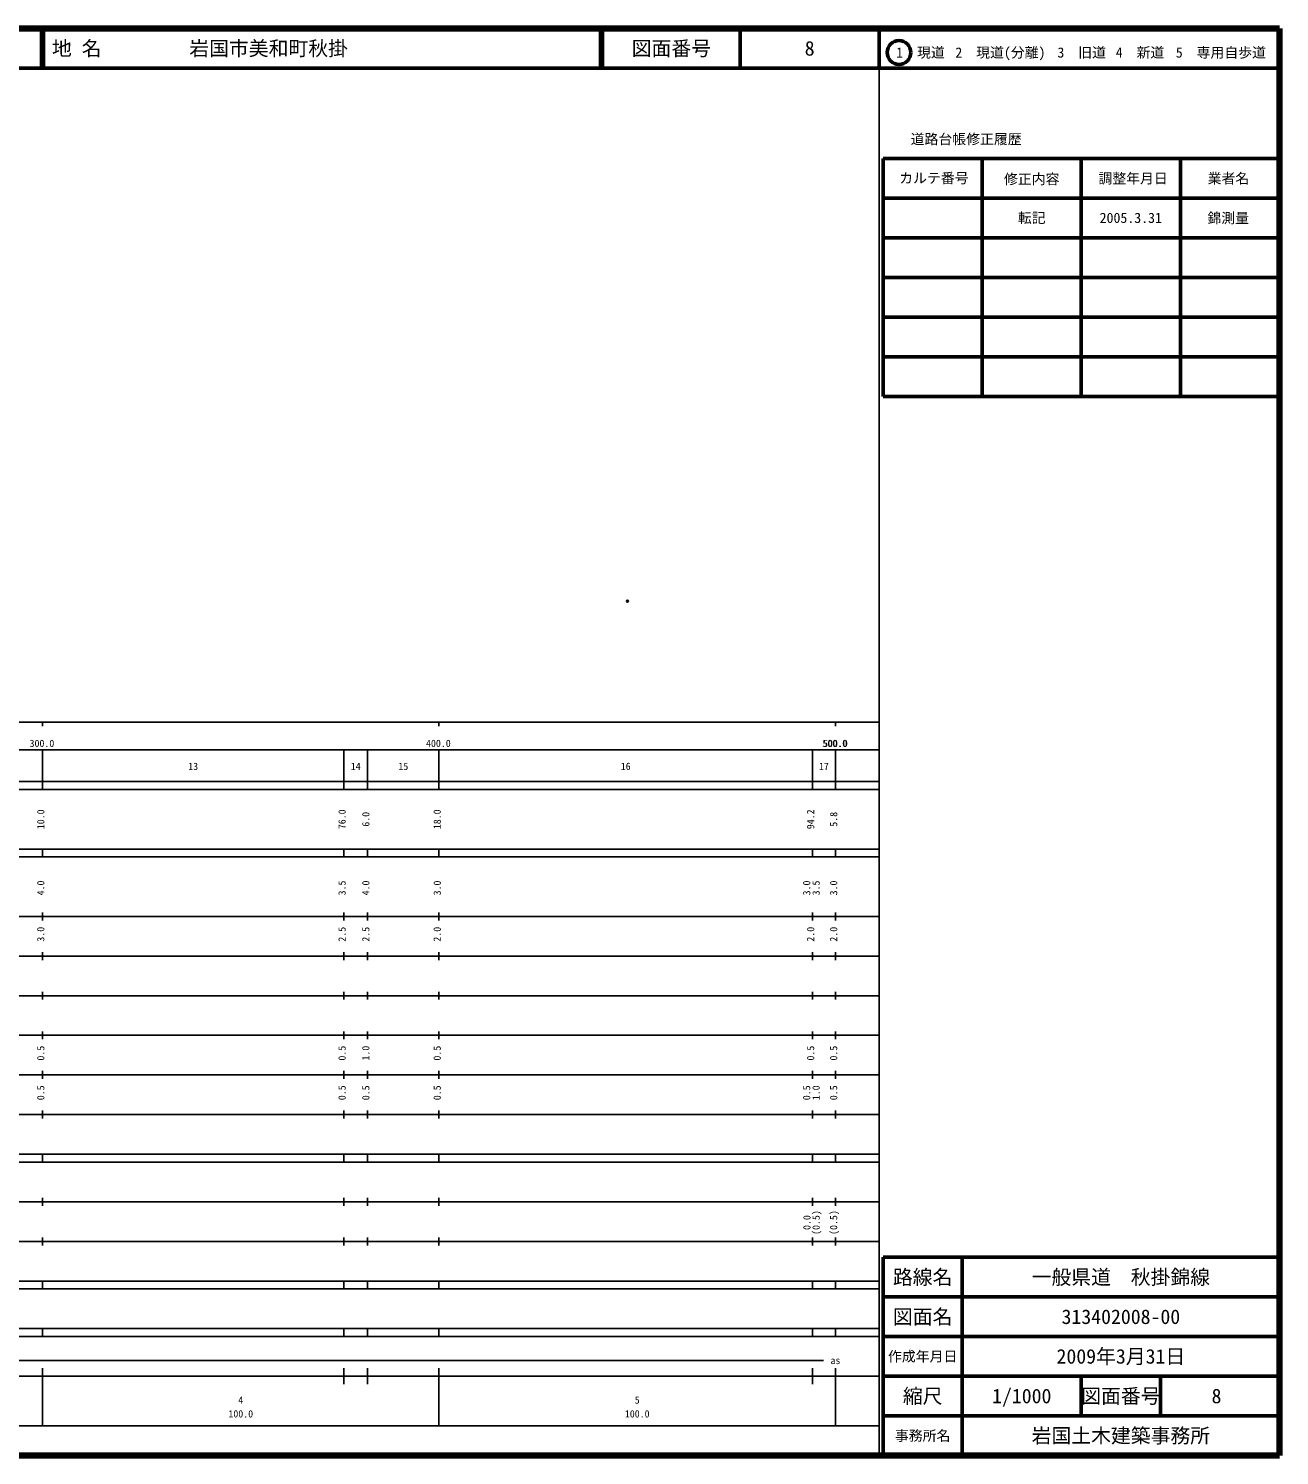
# Model space of a CAD drawing. Units: millimetres on the paper. Extents: x 40 to 680, y 20 to 380.
# Drawn here: x 364.5 to 680, y 20 to 380 of the extents above; entities that cross this region are included whole.
import ezdxf
from ezdxf.enums import TextEntityAlignment as Align

# ---------------------------------------------------------------- set-up
doc = ezdxf.new("R2010")
doc.units = ezdxf.units.MM
doc.header["$PDMODE"] = 32
doc.header["$PDSIZE"] = 0.5
doc.layers.add('M-OTRS', color=6, linetype='Continuous')
doc.layers.add('M-TTL-TXT', color=7, linetype='Continuous')
for name, color, linetype, lineweight in [('M-TTL', 2, 'Continuous', 140), ('M-TTL-BAND', 7, 'Continuous', 25), ('M-TTL-FRAM', 2, 'Continuous', 50), ('M-TTL-LINE', 7, 'Continuous', 50)]:
    doc.layers.add(name, color=color, linetype=linetype, lineweight=lineweight)
doc.styles.add('ＭＳ ゴシック', font='')
doc.styles.get('ＭＳ ゴシック').set_extended_font_data('MS Gothic')

msp = doc.modelspace()

# ---------------------------------------------------------------- linework, layer by layer
at = {"layer": 'M-OTRS'}
msp.add_point((515.536, 235.539), dxfattribs=at)
at = {"layer": 'M-TTL'}
for p, q in [((680, 380), (40, 380)), ((680, 20), (680, 380)), ((40, 20), (680, 20))]:
    msp.add_line(p, q, dxfattribs=at)
at = {"layer": 'M-TTL-BAND'}
for p, q in [((579, 20), (579, 370)), ((40, 205), (579, 205)), ((368, 205), (368, 204)), ((468, 205), (468, 204)), ((568, 205), (568, 204)), ((68, 198), (579, 198)), ((368, 188), (368, 198)), ((444, 188), (444, 198)), ((450, 188), (450, 198)), ((468, 188), (468, 198)), ((562.2, 188), (562.2, 198)), ((568, 188), (568, 198)), ((40, 190), (579, 190)), ((40, 188), (579, 188)), ((40, 173), (579, 173)), ((368, 171), (368, 173)), ((444, 171), (444, 173)), ((450, 171), (450, 173)), ((468, 171), (468, 173)), ((562.2, 171), (562.2, 173)), ((568, 171), (568, 173)), ((40, 171), (579, 171)), ((40, 156), (579, 156)), ((368, 155), (368, 157)), ((444, 155), (444, 157)), ((450, 155), (450, 157)), ((468, 155), (468, 157)), ((562.2, 155), (562.2, 157)), ((568, 155), (568, 157)), ((46, 146), (579, 146)), ((368, 145), (368, 147)), ((444, 145), (444, 147)), ((450, 145), (450, 147)), ((468, 145), (468, 147)), ((562.2, 145), (562.2, 147)), ((568, 145), (568, 147)), ((368, 135), (368, 137)), ((444, 135), (444, 137)), ((450, 135), (450, 137)), ((468, 135), (468, 137)), ((562.2, 135), (562.2, 137)), ((568, 135), (568, 137)), ((52, 136), (579, 136)), ((46, 126), (579, 126)), ((368, 125), (368, 127)), ((444, 125), (444, 127)), ((450, 125), (450, 127)), ((468, 125), (468, 127)), ((562.2, 125), (562.2, 127)), ((568, 125), (568, 127)), ((52, 116), (579, 116)), ((368, 115), (368, 117)), ((444, 115), (444, 117)), ((450, 115), (450, 117)), ((468, 115), (468, 117)), ((562.2, 115), (562.2, 117)), ((568, 115), (568, 117)), ((46, 106), (579, 106)), ((368, 105), (368, 107)), ((444, 105), (444, 107)), ((450, 105), (450, 107)), ((468, 105), (468, 107)), ((562.2, 105), (562.2, 107)), ((568, 105), (568, 107)), ((40, 96), (579, 96)), ((40, 94), (579, 94)), ((368, 94), (368, 96)), ((444, 94), (444, 96)), ((450, 94), (450, 96)), ((468, 94), (468, 96)), ((562.2, 94), (562.2, 96)), ((568, 94), (568, 96)), ((49, 84), (579, 84)), ((368, 83), (368, 85)), ((444, 83), (444, 85)), ((450, 83), (450, 85)), ((468, 83), (468, 85)), ((562.2, 83), (562.2, 85)), ((568, 83), (568, 85)), ((40, 74), (579, 74)), ((368, 73), (368, 75)), ((444, 73), (444, 75)), ((450, 73), (450, 75)), ((468, 73), (468, 75)), ((562.2, 73), (562.2, 75)), ((568, 73), (568, 75)), ((40, 64), (579, 64)), ((40, 62), (579, 62)), ((368, 62), (368, 64)), ((444, 62), (444, 64)), ((450, 62), (450, 64)), ((468, 62), (468, 64)), ((562.2, 62), (562.2, 64)), ((568, 62), (568, 64)), ((40, 52), (579, 52)), ((368, 50), (368, 52)), ((444, 50), (444, 52)), ((450, 50), (450, 52)), ((468, 50), (468, 52)), ((562.2, 50), (562.2, 52)), ((568, 50), (568, 52)), ((40, 50), (579, 50)), ((71, 44), (565, 44)), ((40, 40), (579, 40)), ((368, 27.5), (368, 42)), ((444, 38), (444, 42)), ((450, 38), (450, 42)), ((468, 27.5), (468, 42)), ((562.2, 38), (562.2, 42)), ((568, 27.5), (568, 42)), ((68, 27.5), (579, 27.5))]:
    msp.add_line(p, q, dxfattribs=at)
at = {"layer": 'M-TTL-FRAM'}
for p, q in [((580, 347.197), (580, 287.197)), ((580, 347.197), (680, 347.197)), ((580, 287.197), (680, 287.197)), ((680, 70), (580, 70)), ((580, 70), (580, 20))]:
    msp.add_line(p, q, dxfattribs=at)
at = {"layer": 'M-TTL-LINE'}
for p, q in [((367.75, 380), (367.75, 370)), ((368.25, 380), (368.25, 370)), ((508.747, 380), (508.747, 370)), ((509.247, 380), (509.247, 370)), ((543.997, 380), (543.997, 370)), ((579, 380), (579, 370)), ((40, 370), (680, 370)), ((605, 347.197), (605, 287.197)), ((630, 347.197), (630, 287.197)), ((655, 347.197), (655, 287.197)), ((580, 337.197), (680, 337.197)), ((580, 327.197), (680, 327.197)), ((580, 317.197), (680, 317.197)), ((580, 307.197), (680, 307.197)), ((580, 297.197), (680, 297.197)), ((600, 70), (600, 20)), ((680, 60), (580, 60)), ((680, 50), (580, 50)), ((680, 40), (580, 40)), ((630, 40), (630, 30)), ((650, 40), (650, 30)), ((680, 30), (580, 30))]:
    msp.add_line(p, q, dxfattribs=at)
msp.add_circle((584.031, 373.958), 3, dxfattribs=at)

# ---------------------------------------------------------------- texts
at = {"layer": 'M-TTL-BAND', "style": 'ＭＳ ゴシック'}
for s, p in [('300.0', (367.844, 198.195)), ('400.0', (467.844, 198.195)), ('500.0', (567.844, 198.195)), ('500.0', (568, 198.195)), ('13', (406, 192.405)), ('14', (447, 192.405)), ('15', (459, 192.405)), ('16', (515.1, 192.405)), ('17', (565.1, 192.405)), ('as', (568, 42.5)), ('4', (418, 32.523)), ('5', (518, 32.523)), ('100.0', (418, 29.033)), ('100.0', (518, 29.033))]:
    msp.add_text(s, height=1.833, dxfattribs=at).set_placement(p, align=Align.BOTTOM_CENTER)
for s, p in [('10.0', (369, 180.5)), ('76.0', (445, 180.5)), ('6.0', (451, 180.5)), ('18.0', (469, 180.5)), ('94.2', (563.2, 180.5)), ('5.8', (569, 180.5)), ('4.0', (369, 163.174)), ('3.5', (445, 163.174)), ('4.0', (451, 163.174)), ('3.0', (469, 163.174)), ('3.0', (562.2, 163.174)), ('3.5', (564.57, 163.174)), ('3.0', (569, 163.174)), ('3.0', (369, 151.5)), ('2.5', (445, 151.5)), ('2.5', (451, 151.5)), ('2.0', (469, 151.5)), ('2.0', (563.2, 151.5)), ('2.0', (569, 151.5)), ('0.5', (369, 121.5)), ('0.5', (445, 121.5)), ('1.0', (451, 121.5)), ('0.5', (469, 121.5)), ('0.5', (563.2, 121.5)), ('0.5', (569, 121.5)), ('0.5', (369, 111.5)), ('0.5', (445, 111.5)), ('0.5', (451, 111.5)), ('0.5', (469, 111.5)), ('0.5', (562.2, 111.5)), ('1.0', (564.57, 111.5)), ('0.5', (569, 111.5)), ('0.0', (562.266, 78.764)), ('(0.5)', (564.57, 78.764)), ('(0.5)', (569, 78.764))]:
    msp.add_text(s, height=1.833, rotation=90, dxfattribs=at).set_placement(p, align=Align.BOTTOM_CENTER)
at = {"layer": 'M-TTL-TXT', "style": 'ＭＳ ゴシック'}
for s, p in [('地 名', (370.38, 375)), ('岩国市美和町秋掛', (405.024, 375))]:
    msp.add_text(s, height=3.666, dxfattribs=at).set_placement(p, align=Align.MIDDLE_LEFT)
for s, height, p in [('図面番号', 3.666, (526.622, 375)), ('8', 3.666, (561.497, 375)), ('1\u3000現道', 2.566, (589.448, 373.958)), ('2\u3000現道(分離)', 2.566, (609.619, 373.958)), ('3\u3000旧道', 2.566, (630.121, 373.958)), ('4\u3000新道', 2.566, (644.824, 373.958)), ('5\u3000専用自歩道', 2.566, (665.228, 373.958)), ('道路台帳修正履歴', 2.566, (600.968, 352.113)), ('カルテ番号', 2.566, (592.839, 342.277)), ('修正内容', 2.566, (617.509, 342.023)), ('調整年月日', 2.566, (643.089, 342.197)), ('業者名', 2.566, (667.134, 342.197)), ('転記', 2.566, (617.5, 332.245)), ('2005.3.31', 2.566, (642.5, 332.245)), ('錦測量', 2.566, (667.077, 332.189)), ('路線名', 3.666, (590, 65)), ('路線名', 3.666, (590, 65)), ('一般県道\u3000秋掛錦線', 3.666, (640, 65)), ('図面名', 3.666, (590, 55)), ('図面名', 3.666, (590, 55)), ('313402008-00', 3.666, (640, 55)), ('2009年3月31日', 3.666, (640, 45)), ('作成年月日', 2.566, (590, 45)), ('作成年月日', 2.566, (590, 45)), ('縮尺', 3.666, (590, 35)), ('縮尺', 3.666, (590, 35)), ('1/1000', 3.666, (615, 35)), ('図面番号', 3.666, (640, 35)), ('図面番号', 3.666, (640, 35)), ('8', 3.666, (664.125, 35)), ('事務所名', 2.566, (590, 25)), ('事務所名', 2.566, (590, 25)), ('岩国土木建築事務所', 3.666, (640, 25))]:
    msp.add_text(s, height=height, dxfattribs=at).set_placement(p, align=Align.MIDDLE_CENTER)

doc.saveas('drawing.dxf')
